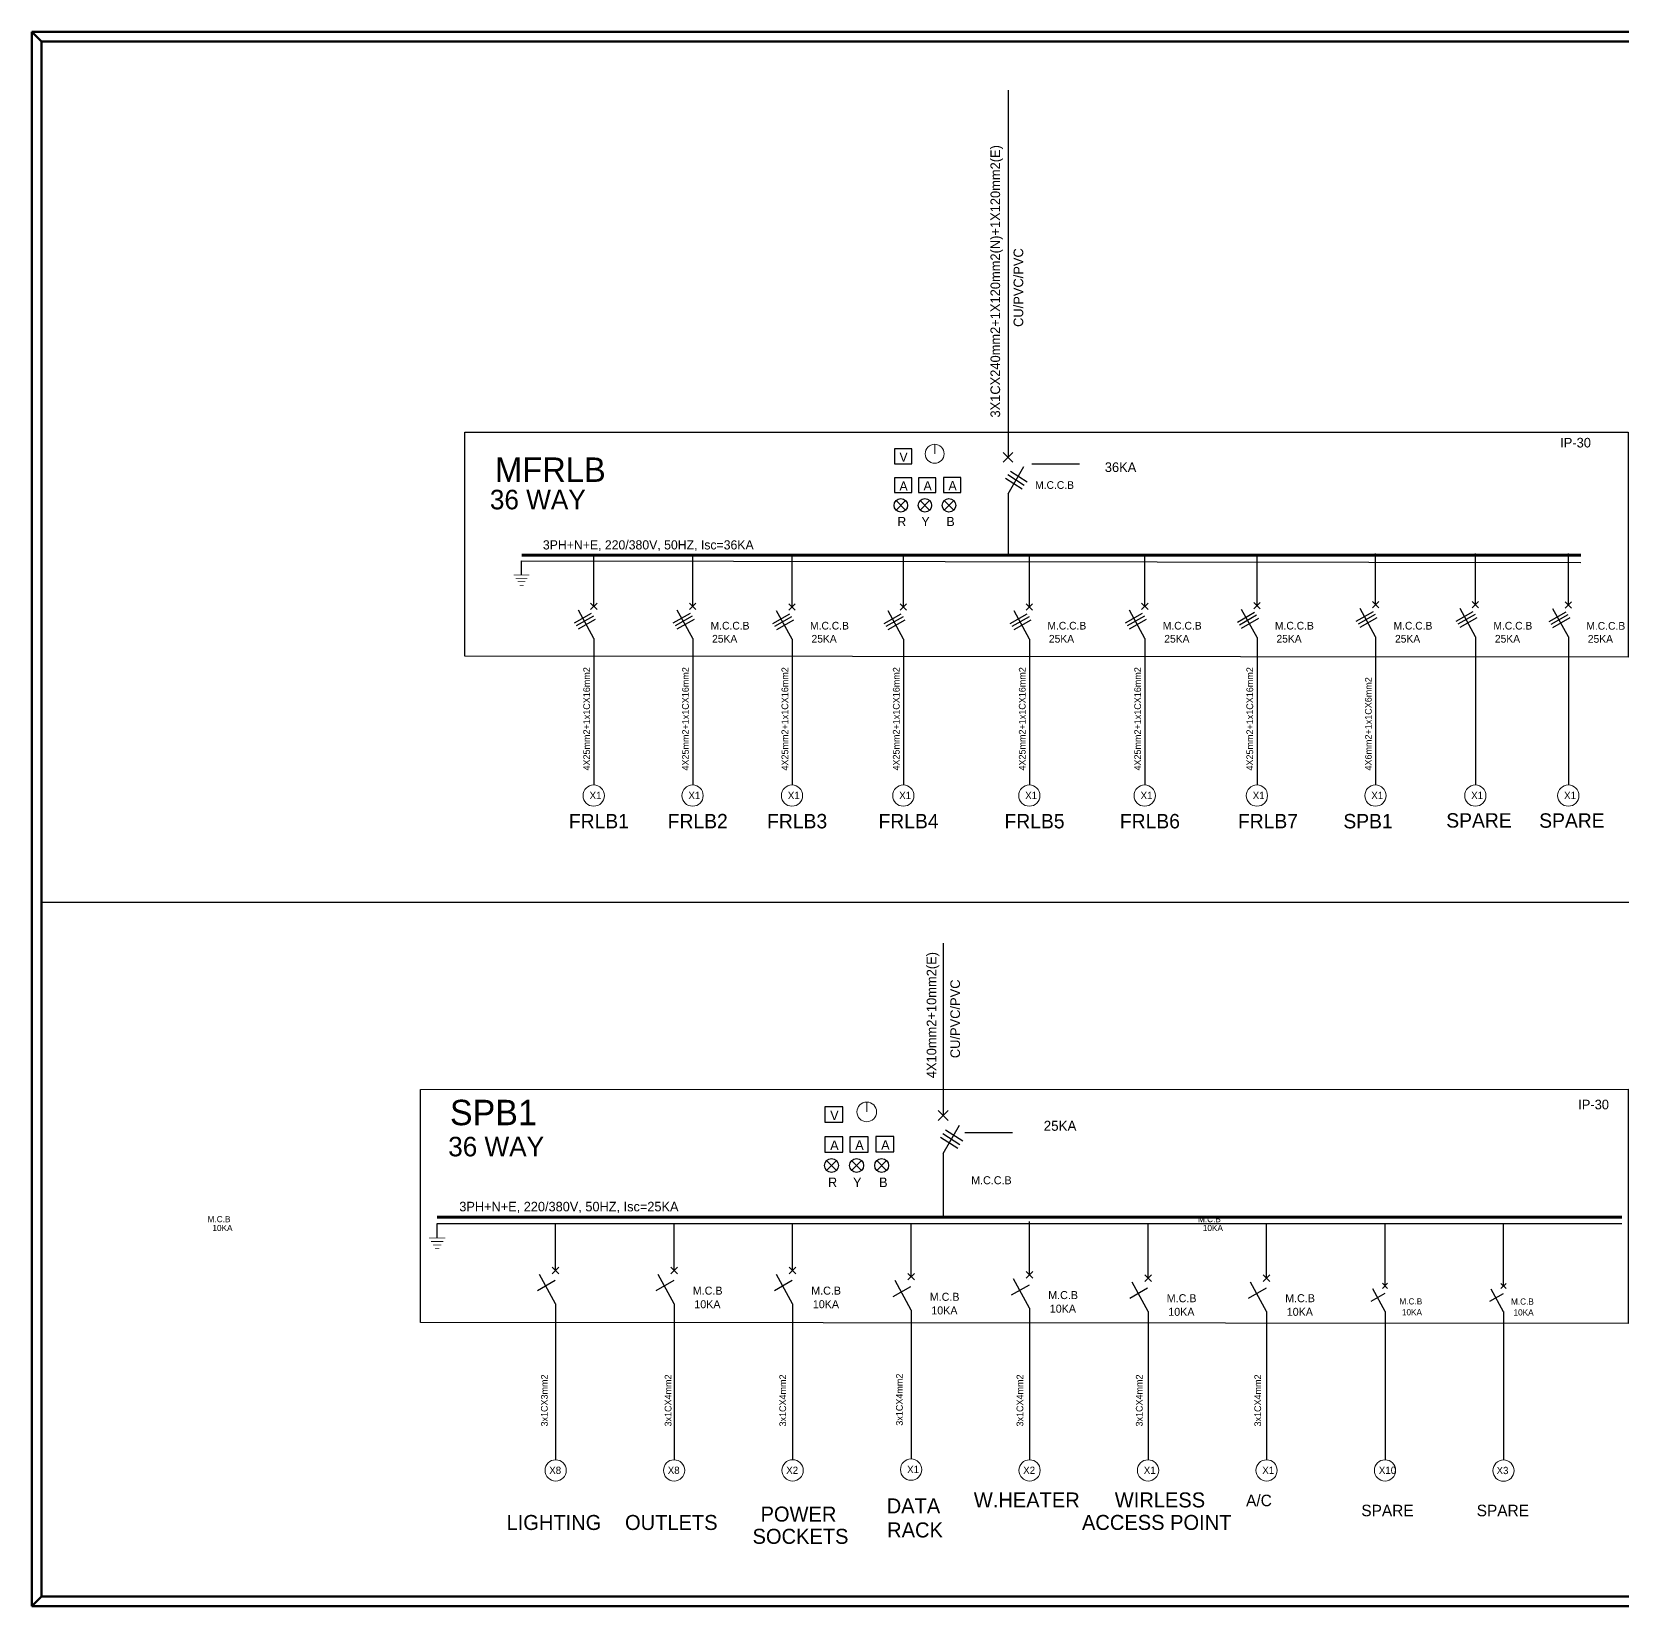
# Model space of a CAD drawing. Header units: millimetres. Extents: x -294 to -67, y -339 to 1001.
# Drawn here: x -293.4 to -226, y 385.7 to 452.4 of the extents above; entities that cross this region are included whole.
import ezdxf

# ---------------------------------------------------------------- set-up
doc = ezdxf.new("R2010")
doc.units = ezdxf.units.MM
doc.header["$LTSCALE"] = 500
doc.header["$MEASUREMENT"] = 0
for name, pattern in [('CENTER', [2, 1.25, -0.25, 0.25, -0.25]), ('CONTINUA', [0]), ('DASHED', [19.05, 12.7, -6.35])]:
    doc.linetypes.add(name, pattern=pattern)
for name, color, linetype in [('DETAIL', 4, 'Continuous'), ('E-BUSBAR', 2, 'Continuous'), ('E-L', 11, 'Continuous'), ('E-PANEL', 1, 'CENTER'), ('E-SLD', 4, 'Continuous'), ('E-T25', 3, 'Continuous'), ('E-TEXT', 3, 'Continuous'), ('E-WIRE', 4, 'CONTINUA'), ('WIRRING', 3, 'Continuous')]:
    doc.layers.add(name, color=color, linetype=linetype)
for name, color, linetype, lineweight in [('E-LTABLE', 3, 'Continuous', 0), ('PANEL SLD', 1, 'Continuous', 0), ('UG-BORDER', 20, 'Continuous', 80)]:
    doc.layers.add(name, color=color, linetype=linetype, lineweight=lineweight)
doc.styles.add('STENCIL', font='stencil.shx')

msp = doc.modelspace()

# ---------------------------------------------------------------- linework, layer by layer
at = {"color": 4, "ltscale": 0.5}
for points in [[(-256.101, 434.772), (-256.836, 434.772), (-256.836, 434.145), (-256.101, 434.145)], [(-256.101, 433.549), (-256.836, 433.549), (-256.836, 432.922), (-256.101, 432.922)], [(-255.08, 433.555), (-255.816, 433.555), (-255.816, 432.928), (-255.08, 432.928)], [(-254.024, 433.561), (-254.759, 433.561), (-254.759, 432.934), (-254.024, 432.934)]]:
    msp.add_lwpolyline(points, close=True, dxfattribs=at)
at = {"color": 4, "ltscale": 0.5, "elevation": 0}
for points in [[(-259.017, 406.9), (-259.782, 406.9), (-259.782, 406.249), (-259.017, 406.249)], [(-259.017, 405.628), (-259.782, 405.628), (-259.782, 404.976), (-259.017, 404.976)], [(-257.955, 405.634), (-258.721, 405.634), (-258.721, 404.983), (-257.955, 404.983)], [(-256.857, 405.64), (-257.622, 405.64), (-257.622, 404.989), (-256.857, 404.989)]]:
    msp.add_lwpolyline(points, close=True, dxfattribs=at)
at = {"layer": 'DETAIL'}
for p, q in [((-269.573, 426.747, 0.005), (-269.573, 420.538, -0.01)), ((-265.386, 426.747, 0.005), (-265.386, 420.538, 0.005)), ((-261.175, 426.713, 0.005), (-261.175, 420.538, 0.005)), ((-256.454, 426.713, 0.005), (-256.454, 420.538, 0.005)), ((-251.117, 426.713, 0.005), (-251.117, 420.538, 0.005)), ((-246.229, 426.747, 0.005), (-246.229, 420.538, 0.005)), ((-241.476, 426.78, 0.005), (-241.476, 420.538, 0.005)), ((-236.453, 426.813, 0.005), (-236.453, 420.538, 0.005)), ((-232.221, 426.813, 0.005), (-232.221, 420.538, 0.005)), ((-228.284, 426.807, 0.005), (-228.284, 420.538, 0.005)), ((-271.192, 398.554, 0.005), (-271.192, 391.947, 0.005)), ((-266.172, 398.554, 0.037), (-266.172, 391.947, 0.037)), ((-261.152, 398.555, 0.005), (-261.152, 391.948, 0.005)), ((-256.132, 398.293, 0.005), (-256.132, 391.982, 0.005)), ((-251.112, 398.366, 0.005), (-251.112, 391.947, 0.005)), ((-246.092, 398.233, 0.005), (-246.092, 391.947, 0.005)), ((-241.072, 398.233, 0.005), (-241.072, 391.947, 0.005)), ((-236.052, 398.229, 0.005), (-236.052, 391.947, 0.005)), ((-231.032, 398.229, 0.005), (-231.032, 391.939, 0.005))]:
    msp.add_line(p, q, dxfattribs=at)
at = {"layer": 'E-BUSBAR', "linetype": 'DASHED'}
for p, q in [((-272.634, 430.027, 0.005), (-227.749, 429.956, 0.005)), ((-276.212, 401.965, 0.005), (-226.012, 401.965, 0.005))]:
    msp.add_line(p, q, dxfattribs=at)
at = {"layer": 'E-BUSBAR'}
for p, q in [((-272.634, 429.431, 0.005), (-272.634, 430.027, 0.005)), ((-276.212, 401.345, 0.005), (-276.212, 401.965, 0.005))]:
    msp.add_line(p, q, dxfattribs=at)
at = {"layer": 'E-BUSBAR', "elevation": 0.005}
for points, const_width in [([(-272.304, 429.431), (-272.965, 429.431)], 0.0287), ([(-275.868, 401.345), (-276.556, 401.345)], 0.0298)]:
    msp.add_lwpolyline(points, dxfattribs=dict(at, const_width=const_width))
at = {"layer": 'E-BUSBAR', "linetype": 'DASHED', "elevation": 0.005}
for points, const_width in [([(-272.386, 429.287), (-272.883, 429.287)], 0.0287), ([(-272.469, 429.144), (-272.8, 429.144)], 0.0287), ([(-272.552, 429.001), (-272.717, 429.001)], 0.0287), ([(-275.954, 401.196), (-276.47, 401.196)], 0.0298), ([(-276.04, 401.047), (-276.384, 401.047)], 0.0298), ([(-276.126, 400.898), (-276.298, 400.898)], 0.0298)]:
    msp.add_lwpolyline(points, dxfattribs=dict(at, const_width=const_width))
at = {"layer": 'E-L', "color": 1}
for p, q in [((-256.768, 432.181, 0), (-256.366, 432.583, 0)), ((-256.366, 432.181, 0), (-256.768, 432.583, 0)), ((-259.711, 404.205, 0), (-259.292, 404.624, 0)), ((-259.292, 404.205, 0), (-259.711, 404.624, 0))]:
    msp.add_line(p, q, dxfattribs=at)
at = {"layer": 'E-L', "color": 2}
for p, q in [((-255.748, 432.181, 0), (-255.345, 432.583, 0)), ((-255.345, 432.181, 0), (-255.748, 432.583, 0)), ((-258.65, 404.205, 0), (-258.231, 404.624, 0)), ((-258.231, 404.205, 0), (-258.65, 404.624, 0))]:
    msp.add_line(p, q, dxfattribs=at)
at = {"layer": 'E-L', "color": 5}
for p, q in [((-254.727, 432.181, 0), (-254.324, 432.583, 0)), ((-254.324, 432.181, 0), (-254.727, 432.583, 0)), ((-257.588, 404.205, 0), (-257.17, 404.624, 0)), ((-257.17, 404.205, 0), (-257.588, 404.624, 0))]:
    msp.add_line(p, q, dxfattribs=at)
at = {"layer": 'E-L', "color": 1}
for centre, radius in [((-256.567, 432.382, 0), 0.285), ((-259.502, 404.415, 0), 0.296)]:
    msp.add_circle(centre, radius, dxfattribs=at)
at = {"layer": 'E-L', "color": 2}
for centre, radius in [((-255.546, 432.382, 0), 0.285), ((-258.44, 404.415, 0), 0.296)]:
    msp.add_circle(centre, radius, dxfattribs=at)
at = {"layer": 'E-L', "color": 5}
for centre, radius in [((-254.526, 432.382, 0), 0.285), ((-257.379, 404.415, 0), 0.296)]:
    msp.add_circle(centre, radius, dxfattribs=at)
at = {"layer": 'E-LTABLE'}
for p, q in [((-255.133, 434.968), (-255.133, 434.568)), ((-258.01, 407.104, 0), (-258.01, 406.688, 0))]:
    msp.add_line(p, q, dxfattribs=at)
for centre, radius in [((-255.133, 434.568), 0.401), ((-258.01, 406.688, 0), 0.417)]:
    msp.add_circle(centre, radius, dxfattribs=at)
at = {"layer": 'E-PANEL', "color": 1, "linetype": 'CENTER', "ltscale": 4, "elevation": 0.005}
for points in [[(-275.044, 435.481), (-225.748, 435.489), (-225.748, 425.956), (-275.044, 425.992)], [(-276.922, 407.638), (-225.748, 407.645), (-225.748, 397.724), (-276.922, 397.769)]]:
    msp.add_lwpolyline(points, close=True, dxfattribs=at)
at = {"layer": 'E-SLD', "color": 2, "linetype": 'CONTINUA', "elevation": 0.005}
for points, const_width in [([(-227.749, 430.278), (-272.634, 430.278)], 0.13), ([(-226.012, 402.226), (-276.212, 402.226)], 0.136)]:
    msp.add_lwpolyline(points, dxfattribs=dict(at, const_width=const_width))
at = {"layer": 'E-TEXT'}
for points, elevation in [([(-251.015, 434.143), (-248.997, 434.143)], -0.01), ([(-253.857, 405.808), (-251.838, 405.808)], 0.005)]:
    msp.add_lwpolyline(points, dxfattribs=dict(at, elevation=elevation))
at = {"layer": 'E-WIRE', "color": 4}
for p, q in [((-251.425, 433.073), (-252.126, 433.526)), ((-251.339, 433.227), (-252.04, 433.68)), ((-251.219, 433.37), (-251.92, 433.823)), ((-252.023, 432.875), (-252.023, 430.278)), ((-269.573, 426.747, 0.005), (-270.227, 427.943, 0.005)), ((-269.708, 427.971, 0.005), (-269.439, 428.24, 0.005)), ((-269.439, 427.971, 0.005), (-269.708, 428.24, 0.005)), ((-265.386, 426.747, 0.005), (-266.04, 427.943, 0.005)), ((-265.521, 427.971, 0.005), (-265.252, 428.24, 0.005)), ((-265.252, 427.971, 0.005), (-265.521, 428.24, 0.005)), ((-261.175, 426.713, 0.005), (-261.828, 427.91, 0.005)), ((-261.309, 427.938, 0.005), (-261.04, 428.207, 0.005)), ((-261.04, 427.938, 0.005), (-261.309, 428.207, 0.005)), ((-256.454, 426.713, 0.005), (-257.108, 427.91, 0.005)), ((-256.589, 427.938, 0.005), (-256.32, 428.207, 0.005)), ((-256.32, 427.938, 0.005), (-256.589, 428.207, 0.005)), ((-251.117, 426.713, 0.005), (-251.771, 427.91, 0.005)), ((-251.252, 427.938, 0.005), (-250.982, 428.207, 0.005)), ((-250.982, 427.938, 0.005), (-251.252, 428.207, 0.005)), ((-246.229, 426.747, 0.005), (-246.882, 427.943, 0.005)), ((-246.363, 427.971, 0.005), (-246.094, 428.24, 0.005)), ((-246.094, 427.971, 0.005), (-246.363, 428.24, 0.005)), ((-241.476, 426.78, 0.005), (-242.13, 427.976, 0.005)), ((-241.611, 428.004, 0.005), (-241.341, 428.274, 0.005)), ((-241.341, 428.004, 0.005), (-241.611, 428.274, 0.005)), ((-236.453, 426.813, 0.005), (-237.106, 428.01, 0.005)), ((-236.587, 428.038, 0.005), (-236.318, 428.307, 0.005)), ((-236.318, 428.038, 0.005), (-236.587, 428.307, 0.005)), ((-232.221, 426.813, 0.005), (-232.874, 428.01, 0.005)), ((-232.355, 428.038, 0.005), (-232.086, 428.307, 0.005)), ((-232.086, 428.038, 0.005), (-232.355, 428.307, 0.005)), ((-228.284, 426.807, 0.005), (-228.937, 428.003, 0.005)), ((-228.418, 428.031, 0.005), (-228.149, 428.301, 0.005)), ((-228.149, 428.031, 0.005), (-228.418, 428.301, 0.005)), ((-269.681, 427.804, 0.005), (-270.407, 427.392, 0.005)), ((-269.592, 427.692, 0.005), (-270.317, 427.28, 0.005)), ((-269.515, 427.551, 0.005), (-270.24, 427.138, 0.005)), ((-265.495, 427.804, 0.005), (-266.22, 427.392, 0.005)), ((-265.405, 427.692, 0.005), (-266.13, 427.28, 0.005)), ((-265.328, 427.551, 0.005), (-266.053, 427.138, 0.005)), ((-261.283, 427.771, 0.005), (-262.008, 427.358, 0.005)), ((-261.193, 427.659, 0.005), (-261.918, 427.246, 0.005)), ((-261.116, 427.518, 0.005), (-261.841, 427.105, 0.005)), ((-256.562, 427.771, 0.005), (-257.287, 427.358, 0.005)), ((-256.473, 427.659, 0.005), (-257.198, 427.246, 0.005)), ((-256.395, 427.518, 0.005), (-257.121, 427.105, 0.005)), ((-251.225, 427.771, 0.005), (-251.95, 427.358, 0.005)), ((-251.135, 427.659, 0.005), (-251.861, 427.246, 0.005)), ((-251.058, 427.518, 0.005), (-251.783, 427.105, 0.005)), ((-246.337, 427.804, 0.005), (-247.062, 427.392, 0.005)), ((-246.247, 427.692, 0.005), (-246.972, 427.28, 0.005)), ((-246.17, 427.551, 0.005), (-246.895, 427.138, 0.005)), ((-241.584, 427.837, 0.005), (-242.309, 427.425, 0.005)), ((-241.494, 427.725, 0.005), (-242.22, 427.313, 0.005)), ((-241.417, 427.584, 0.005), (-242.142, 427.172, 0.005)), ((-236.561, 427.871, 0.005), (-237.286, 427.458, 0.005)), ((-236.471, 427.759, 0.005), (-237.196, 427.346, 0.005)), ((-236.394, 427.617, 0.005), (-237.119, 427.205, 0.005)), ((-232.329, 427.871, 0.005), (-233.054, 427.458, 0.005)), ((-232.239, 427.759, 0.005), (-232.964, 427.346, 0.005)), ((-232.162, 427.617, 0.005), (-232.887, 427.205, 0.005)), ((-228.392, 427.864, 0.005), (-229.117, 427.452, 0.005)), ((-228.302, 427.752, 0.005), (-229.027, 427.34, 0.005)), ((-228.225, 427.611, 0.005), (-228.95, 427.199, 0.005)), ((-254.065, 405.294, 0), (-254.794, 405.764, 0)), ((-253.94, 405.442, 0), (-254.669, 405.913, 0)), ((-254.154, 405.134, 0), (-254.883, 405.604, 0)), ((-254.776, 404.928, 0), (-254.776, 402.299, 0)), ((-271.192, 398.554, 0.005), (-271.872, 399.798, 0.005)), ((-271.332, 399.827, 0.005), (-271.052, 400.107, 0.005)), ((-271.052, 399.827, 0.005), (-271.332, 400.107, 0.005)), ((-266.172, 398.554, 0.037), (-266.852, 399.798, 0.037)), ((-266.312, 399.827, 0.037), (-266.032, 400.107, 0.037)), ((-266.032, 399.827, 0.037), (-266.312, 400.107, 0.037)), ((-261.152, 398.555, 0.005), (-261.832, 399.799, 0.005)), ((-261.292, 399.828, 0.005), (-261.012, 400.108, 0.005)), ((-261.012, 399.828, 0.005), (-261.292, 400.108, 0.005)), ((-256.272, 399.566, 0.005), (-255.992, 399.846, 0.005)), ((-255.992, 399.566, 0.005), (-256.272, 399.846, 0.005)), ((-251.112, 398.366, 0.005), (-251.792, 399.61, 0.005)), ((-251.252, 399.639, 0.005), (-250.972, 399.919, 0.005)), ((-250.972, 399.639, 0.005), (-251.252, 399.919, 0.005)), ((-246.232, 399.506, 0.005), (-245.952, 399.786, 0.005)), ((-245.952, 399.506, 0.005), (-246.232, 399.786, 0.005)), ((-241.212, 399.506, 0.005), (-240.932, 399.786, 0.005)), ((-240.932, 399.506, 0.005), (-241.212, 399.786, 0.005)), ((-271.211, 399.537, 0.005), (-271.965, 399.108, 0.005)), ((-266.191, 399.537, 0.037), (-266.945, 399.108, 0.037)), ((-261.171, 399.538, 0.005), (-261.925, 399.109, 0.005)), ((-256.151, 399.276, 0.005), (-256.905, 398.847, 0.005)), ((-256.132, 398.293, 0.005), (-256.812, 399.537, 0.005)), ((-251.131, 399.349, 0.005), (-251.885, 398.92, 0.005)), ((-246.111, 399.216, 0.005), (-246.865, 398.787, 0.005)), ((-246.092, 398.233, 0.005), (-246.772, 399.477, 0.005)), ((-241.091, 399.216, 0.005), (-241.845, 398.787, 0.005)), ((-241.072, 398.233, 0.005), (-241.752, 399.477, 0.005)), ((-236.067, 398.986, 0.005), (-236.647, 398.656, 0.005)), ((-236.052, 398.229, 0.005), (-236.575, 399.186, 0.005)), ((-236.16, 399.209, 0.005), (-235.944, 399.424, 0.005)), ((-235.944, 399.209, 0.005), (-236.16, 399.424, 0.005)), ((-231.047, 398.977, 0.005), (-231.627, 398.647, 0.005)), ((-231.032, 398.221, 0.005), (-231.555, 399.178, 0.005)), ((-231.14, 399.2, 0.005), (-230.924, 399.416, 0.005)), ((-230.924, 399.2, 0.005), (-231.14, 399.416, 0.005))]:
    msp.add_line(p, q, dxfattribs=at)
msp.add_lwpolyline([(-252.023, 449.978), (-252.023, 434.417)], dxfattribs=at)
at = {"layer": 'E-WIRE', "color": 4, "elevation": 0}
msp.add_lwpolyline([(-254.776, 413.831), (-254.776, 406.531)], dxfattribs=at)
at = {"layer": 'PANEL SLD'}
for centre in [(-269.578, 420.088, -0.01), (-265.391, 420.088, 0.005), (-261.179, 420.088, 0.005), (-256.459, 420.088, 0.005), (-251.122, 420.088, 0.005), (-246.233, 420.088, 0.005), (-241.481, 420.088, 0.005), (-236.457, 420.088, 0.005), (-232.225, 420.088, 0.005), (-228.288, 420.088, 0.005), (-271.192, 391.497, 0.005), (-266.172, 391.497, 0.037), (-261.152, 391.498, 0.005), (-256.132, 391.532, 0.005), (-251.112, 391.497, -0.027), (-246.092, 391.497, 0.005), (-241.072, 391.497, 0.005), (-236.052, 391.497, 0.005), (-231.032, 391.489, 0.005)]:
    msp.add_circle(centre, 0.45, dxfattribs=at)
at = {"layer": 'UG-BORDER'}
for p, q in [((-293.386, 452.445), (-293.386, 385.745)), ((-293.386, 385.745), (-293.386, 452.445)), ((-197.386, 452.445), (-293.386, 452.445)), ((-293.386, 452.445), (-292.981, 452.041)), ((-292.981, 452.041), (-292.981, 386.15)), ((-197.79, 452.041), (-292.981, 452.041)), ((-293.386, 385.745), (-292.981, 386.15)), ((-292.981, 386.15), (-197.79, 386.15)), ((-293.386, 385.745), (-197.386, 385.745))]:
    msp.add_line(p, q, dxfattribs=at)
at = {"layer": 'WIRRING', "color": 4}
for p, q in [((-251.819, 434.213), (-252.227, 434.621)), ((-252.227, 434.213), (-251.819, 434.621)), ((-252.023, 432.875), (-251.355, 434.032)), ((-269.573, 428.106, 0.005), (-269.573, 430.278, 0.005)), ((-265.386, 428.106, 0.005), (-265.386, 430.278, 0.005)), ((-261.175, 428.072, 0.005), (-261.175, 430.245, 0.005)), ((-256.454, 428.072, 0.005), (-256.454, 430.245, 0.005)), ((-251.117, 428.072, 0.005), (-251.117, 430.245, 0.005)), ((-246.229, 428.106, 0.005), (-246.229, 430.278, 0.005)), ((-241.476, 428.139, 0.005), (-241.476, 430.311, 0.005)), ((-236.453, 428.172, 0.005), (-236.453, 430.344, 0.005)), ((-232.221, 428.172, 0.005), (-232.221, 430.344, 0.005)), ((-228.284, 428.166, 0.005), (-228.284, 430.338, 0.005)), ((-254.564, 406.318, 0), (-254.989, 406.744, 0)), ((-254.989, 406.318, 0), (-254.564, 406.744, 0)), ((-254.776, 404.928, 0), (-254.082, 406.13, 0)), ((-271.192, 399.967, 0.005), (-271.192, 401.965, 0.005)), ((-266.172, 399.967, 0.037), (-266.172, 401.965, 0.037)), ((-261.152, 399.968, 0.005), (-261.152, 401.965, 0.005)), ((-256.132, 399.706, 0.005), (-256.132, 401.965, 0.005)), ((-251.112, 399.779, 0.005), (-251.112, 402.038, 0.005)), ((-246.092, 399.646, 0.005), (-246.092, 401.965, 0.005)), ((-241.072, 399.646, 0.005), (-241.072, 401.965, 0.005)), ((-236.052, 399.317, 0.005), (-236.052, 401.965, 0.005)), ((-231.032, 399.308, 0.005), (-231.032, 401.965, 0.005))]:
    msp.add_line(p, q, dxfattribs=at)
at = {"layer": 'WIRRING', "color": 6, "linetype": 'CONTINUA'}
msp.add_line((-213.969, 415.562), (-292.981, 415.562), dxfattribs=at)

# ---------------------------------------------------------------- texts
at = {"layer": 'E-T25', "style": 'STENCIL'}
for s, height, p in [('IP-30', 0.4076, (-228.63, 434.835)), ('36KA', 0.4076, (-247.924, 433.796)), ('M.C.C.B', 0.3261, (-250.877, 433.081, 0.005)), ('M.C.C.B', 0.3261, (-264.626, 427.122, 0.005)), ('M.C.C.B', 0.3261, (-260.414, 427.122, 0.005)), ('M.C.C.B', 0.3261, (-250.357, 427.122, 0.005)), ('M.C.C.B', 0.3261, (-245.468, 427.122, 0.005)), ('M.C.C.B', 0.3261, (-240.716, 427.122, 0.005)), ('M.C.C.B', 0.3261, (-235.692, 427.122, 0.005)), ('M.C.C.B', 0.3261, (-231.46, 427.122, 0.005)), ('M.C.C.B', 0.3261, (-227.523, 427.115, 0.005)), ('25KA', 0.3261, (-264.563, 426.568, -0.003)), ('25KA', 0.3261, (-260.351, 426.568, -0.003)), ('25KA', 0.3261, (-250.293, 426.568, -0.003)), ('25KA', 0.3261, (-245.405, 426.568, -0.003)), ('25KA', 0.3261, (-240.652, 426.568, -0.003)), ('25KA', 0.3261, (-235.629, 426.568, -0.003)), ('25KA', 0.3261, (-231.397, 426.568, -0.003)), ('25KA', 0.3261, (-227.46, 426.562, -0.003)), ('IP-30', 0.4076, (-227.866, 406.795, 0.005)), ('25KA', 0.4239, (-250.513, 405.885, 0)), ('M.C.C.B', 0.3391, (-253.585, 403.621, 0.005)), ('M.C.B', 0.2609, (-285.939, 402.013, -7550.241)), ('M.C.B', 0.2609, (-243.976, 402.013, -7550.241)), ('10KA', 0.2609, (-285.734, 401.638, -7550.247)), ('10KA', 0.2609, (-243.772, 401.638, -7550.247)), ('M.C.B', 0.3391, (-265.381, 398.944, 0.037)), ('M.C.B', 0.3391, (-260.361, 398.945, 0.005)), ('M.C.B', 0.3391, (-255.341, 398.683, 0.005)), ('M.C.B', 0.3391, (-250.321, 398.756, 0.005)), ('M.C.B', 0.3391, (-245.301, 398.623, 0.005)), ('M.C.B', 0.3391, (-240.281, 398.623, 0.005)), ('10KA', 0.3391, (-265.315, 398.368, 0.028)), ('10KA', 0.3391, (-260.295, 398.37, -0.003)), ('10KA', 0.3391, (-255.275, 398.107, -0.003)), ('10KA', 0.3391, (-250.255, 398.18, -0.003)), ('10KA', 0.3391, (-245.235, 398.047, -0.003)), ('10KA', 0.3391, (-240.215, 398.047, -0.003)), ('M.C.B', 0.2609, (-235.444, 398.529, 0.005)), ('10KA', 0.2609, (-235.338, 398.069, -0.001)), ('M.C.B', 0.2609, (-230.715, 398.521, 0.005)), ('10KA', 0.2609, (-230.609, 398.06, -0.001))]:
    msp.add_text(s, height=height, dxfattribs=at).set_placement(p)
at = {"layer": 'E-TEXT', "style": 'STENCIL'}
for s, height, p in [('3X1CX240mm2+1X120mm2(N)+1X120mm2(E) ', 0.40762, (-252.36, 436.103, 0.005)), ('CU/PVC/PVC', 0.4076, (-251.382, 439.943, 0.005)), ('4X25mm2+1x1CX16mm2', 0.28534, (-269.736, 421.148, 0.005)), ('4X25mm2+1x1CX16mm2', 0.28534, (-265.549, 421.148, 0.02)), ('4X25mm2+1x1CX16mm2', 0.28534, (-261.337, 421.148, 0.02)), ('4X25mm2+1x1CX16mm2', 0.28534, (-256.617, 421.148, 0.02)), ('4X25mm2+1x1CX16mm2', 0.28534, (-251.28, 421.148, 0.02)), ('4X25mm2+1x1CX16mm2', 0.28534, (-246.391, 421.148, 0.02)), ('4X25mm2+1x1CX16mm2', 0.28534, (-241.639, 421.148, 0.02)), ('4X6mm2+1x1CX6mm2', 0.28534, (-236.615, 421.148, 0.02)), ('4X10mm2+10mm2(E) ', 0.40762, (-255.064, 408.113, 0.005)), ('CU/PVC/PVC', 0.4076, (-254.06, 408.964, 0.035)), ('3x1CX3mm2', 0.2853, (-271.528, 393.358, 0.005)), ('3x1CX4mm2', 0.2853, (-266.285, 393.358, 0.005)), ('3x1CX4mm2', 0.2853, (-261.428, 393.358, 0.005)), ('3x1CX4mm2', 0.2853, (-256.484, 393.393, 0.005)), ('3x1CX4mm2', 0.2853, (-251.378, 393.358, 0.005)), ('3x1CX4mm2', 0.2853, (-246.323, 393.358, 0.005)), ('3x1CX4mm2', 0.2853, (-241.303, 393.358, 0.005))]:
    msp.add_text(s, height=height, rotation=90, dxfattribs=at).set_placement(p)
at = {"layer": 'E-TEXT', "color": 4, "style": 'STENCIL'}
for s, height, p in [('V', 0.388, (-256.624, 434.234, 0)), ('A', 0.388, (-256.624, 433.011, 0)), ('A', 0.388, (-255.604, 433.017, 0)), ('A', 0.388, (-254.547, 433.023, 0)), ('V', 0.404, (-259.561, 406.341, 0)), ('A', 0.404, (-259.561, 405.069, 0)), ('A', 0.404, (-258.5, 405.075, 0)), ('A', 0.404, (-257.401, 405.081, 0))]:
    msp.add_text(s, height=height, dxfattribs=at).set_placement(p)
at = {"layer": 'E-TEXT', "color": 6, "style": 'STENCIL'}
for s, height, p in [('MFRLB', 1.0352, (-273.761, 433.377, 0.005)), ('36 WAY', 0.8282, (-273.978, 432.215, 0.005)), ('X1', 0.308, (-269.754, 419.94, -0.01)), ('X1', 0.308, (-265.567, 419.94, 0.005)), ('X1', 0.308, (-261.355, 419.94, 0.005)), ('X1', 0.308, (-256.635, 419.94, 0.005)), ('X1', 0.308, (-251.298, 419.94, 0.005)), ('X1', 0.308, (-246.409, 419.94, 0.005)), ('X1', 0.308, (-241.657, 419.94, 0.005)), ('X1', 0.308, (-236.633, 419.94, 0.005)), ('X1', 0.308, (-232.401, 419.94, 0.005)), ('X1', 0.308, (-228.465, 419.94, 0.005)), ('SPB1', 1.0766, (-275.67, 406.122, 0.005)), ('36 WAY', 0.8282, (-275.744, 404.803, 0.005)), ('X8', 0.308, (-271.462, 391.349, 0.005)), ('X8', 0.308, (-266.442, 391.349, 0.037)), ('X2', 0.308, (-261.422, 391.35, 0.005)), ('X1', 0.308, (-256.3, 391.384, 0.005)), ('X2', 0.308, (-251.382, 391.349, -0.027)), ('X1', 0.308, (-246.272, 391.349, 0.005)), ('X1', 0.308, (-241.252, 391.349, 0.005)), ('X10', 0.308, (-236.314, 391.349, 0.005)), ('X3', 0.308, (-231.327, 391.341, 0.005))]:
    msp.add_text(s, height=height, dxfattribs=at).set_placement(p)
at = {"layer": 'E-TEXT', "style": 'STENCIL'}
for s, height, p in [('R', 0.388, (-256.713, 431.503, 0)), ('Y', 0.388, (-255.692, 431.503, 0)), ('B', 0.388, (-254.632, 431.503, 0)), (' 3PH+N+E, 220/380V, 50HZ, Isc=36KA', 0.38818, (-271.876, 430.515, 0.005)), ('R', 0.404, (-259.654, 403.5, 0)), ('Y', 0.404, (-258.592, 403.5, 0)), ('B', 0.404, (-257.489, 403.5, 0)), (' 3PH+N+E, 220/380V, 50HZ, Isc=25KA', 0.40371, (-275.424, 402.473, 0.005))]:
    msp.add_text(s, height=height, dxfattribs=at).set_placement(p)
at = {"layer": 'E-TEXT', "color": 7, "style": 'STENCIL'}
for s, height, p in [('FRLB1', 0.6114, (-270.631, 418.698, 0.005)), ('FRLB2', 0.6114, (-266.444, 418.698, 0.005)), ('FRLB3', 0.6114, (-262.232, 418.698, 0.005)), ('FRLB4', 0.6114, (-257.512, 418.698, 0.005)), ('FRLB5', 0.6114, (-252.175, 418.698, 0.005)), ('FRLB6', 0.6114, (-247.286, 418.698, 0.005)), ('FRLB7', 0.6114, (-242.284, 418.698, 0.005)), ('SPB1', 0.6114, (-237.817, 418.698, 0.005)), ('SPARE', 0.6114, (-233.457, 418.73, 0.005)), ('SPARE', 0.6114, (-229.52, 418.724, 0.005)), ('DATA', 0.6359, (-257.165, 389.676, 0.005)), ('W.HEATER', 0.6359, (-253.474, 389.927, 0.005)), ('WIRLESS', 0.6359, (-247.501, 389.929, 0.005)), ('A/C', 0.4891, (-241.938, 389.98, 0.005)), ('LIGHTING', 0.6359, (-273.272, 388.974, 0.005)), ('OUTLETS', 0.6359, (-268.252, 388.974, 0.037)), ('POWER', 0.6359, (-262.51, 389.33, 0.005)), ('ACCESS POINT', 0.63589, (-248.891, 388.976, 0.005)), ('SPARE', 0.4891, (-237.057, 389.555, 0.005)), ('SPARE', 0.4891, (-232.169, 389.555, 0.005)), ('SOCKETS', 0.6359, (-262.849, 388.387, 0.005)), ('RACK', 0.6359, (-257.146, 388.658, 0.005))]:
    msp.add_text(s, height=height, dxfattribs=at).set_placement(p)

doc.saveas('drawing.dxf')
